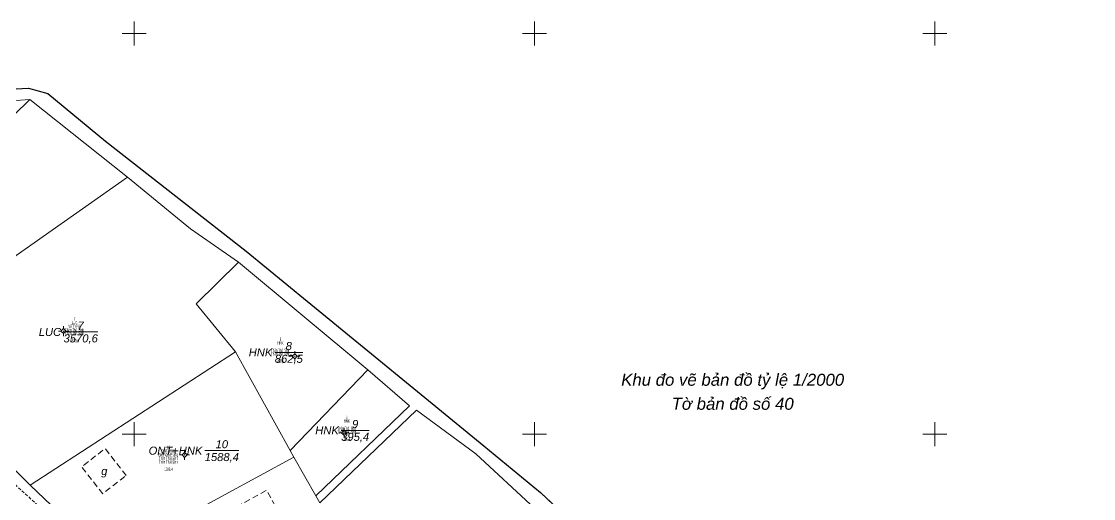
# Model space of a CAD drawing. Header units: metres. Extents: x 595890 to 596620, y 2284254 to 2285145.
# Drawn here: x 596071.9 to 596339.7, y 2284683.9 to 2284803 of the extents above; entities that cross this region are included whole.
import ezdxf
from ezdxf.enums import TextEntityAlignment as Align

# ---------------------------------------------------------------- set-up
doc = ezdxf.new("R2010")
doc.units = ezdxf.units.M
doc.header["$MEASUREMENT"] = 0
doc.linetypes.add('LongDuong25', pattern=[2.3, 1.5, -0.8])
doc.linetypes.add('{Tuong nha}', pattern=[2.3, 1.5, -0.8])
for name, color, linetype, lineweight in [('Level 10', 7, 'Continuous', 0), ('Level 11', 7, 'Continuous', 0), ('Level 13', 7, 'Continuous', 0), ('Level 14', 7, 'Continuous', 0), ('Level 15', 7, 'Continuous', 0), ('Level 2', 7, 'Continuous', 0), ('Level 22', 7, 'Continuous', 0), ('Level 23', 7, 'Continuous', 0), ('Level 4', 7, 'Continuous', 0), ('Level 48', 7, 'Continuous', 0), ('Level 53', 7, 'Continuous', 0), ('Level 62', 7, 'Continuous', 0), ('Level 63', 7, 'Continuous', 0)]:
    doc.layers.add(name, color=color, linetype=linetype, lineweight=lineweight)
doc.styles.add('Style-Arial', font='arial.ttf')
doc.styles.add('Style-Arial IF', font='ariali.ttf')

# ---------------------------------------------------------------- blocks, each defined once
blk = doc.blocks.new('1c')
at = {"layer": 'Level 48', "color": 7, "linetype": 'Continuous', "lineweight": 0, "insert": (0, 2.500002), "char_height": 2.999999, "attachment_point": 5, "line_spacing_factor": 1.200001, "style": 'Style-Arial IF'}
blk.add_mtext('Khu đo vẽ bản đồ tỷ lệ 1/2000\\PTờ bản đồ số 40', dxfattribs=at)
blk = doc.blocks.new('N_THUA_6')
at = {"layer": 'Level 13', "color": 7, "linetype": 'Continuous', "lineweight": 0}
blk.add_line((-2.753281, 0), (5.822719, 0), dxfattribs=at)
at = {"layer": 'Level 13', "color": 7, "linetype": 'Continuous', "lineweight": 0, "style": 'Style-Arial IF'}
blk.add_text('7', height=2, dxfattribs=at).set_placement((1.534719, 1.6), align=Align.MIDDLE_CENTER)
at = {"layer": 'Level 2', "color": 7, "linetype": 'Continuous', "lineweight": 0, "style": 'Style-Arial IF'}
blk.add_text('LUC', height=2, dxfattribs=at).set_placement((-3.353281, 0), align=Align.MIDDLE_RIGHT)
at = {"layer": 'Level 4', "color": 7, "linetype": 'Continuous', "lineweight": 0, "style": 'Style-Arial IF'}
blk.add_text('3570,6', height=2, dxfattribs=at).set_placement((1.534719, -1.6), align=Align.MIDDLE_CENTER)
blk = doc.blocks.new('N_THUA_7')
at = {"layer": 'Level 13', "color": 7, "linetype": 'Continuous', "lineweight": 0}
blk.add_line((-1.446949, 0), (5.589051, 0), dxfattribs=at)
at = {"layer": 'Level 13', "color": 7, "linetype": 'Continuous', "lineweight": 0, "style": 'Style-Arial IF'}
blk.add_text('8', height=2, dxfattribs=at).set_placement((2.071051, 1.6), align=Align.MIDDLE_CENTER)
at = {"layer": 'Level 2', "color": 7, "linetype": 'Continuous', "lineweight": 0, "style": 'Style-Arial IF'}
blk.add_text('HNK', height=2, dxfattribs=at).set_placement((-2.046949, 0), align=Align.MIDDLE_RIGHT)
at = {"layer": 'Level 4', "color": 7, "linetype": 'Continuous', "lineweight": 0, "style": 'Style-Arial IF'}
blk.add_text('862,5', height=2, dxfattribs=at).set_placement((2.071051, -1.6), align=Align.MIDDLE_CENTER)
blk = doc.blocks.new('N_THUA_8')
at = {"layer": 'Level 13', "color": 7, "linetype": 'Continuous', "lineweight": 0}
blk.add_line((-1.396154, 0), (5.560846, 0), dxfattribs=at)
at = {"layer": 'Level 13', "color": 7, "linetype": 'Continuous', "lineweight": 0, "style": 'Style-Arial IF'}
blk.add_text('9', height=2, dxfattribs=at).set_placement((2.082346, 1.6), align=Align.MIDDLE_CENTER)
at = {"layer": 'Level 2', "color": 7, "linetype": 'Continuous', "lineweight": 0, "style": 'Style-Arial IF'}
blk.add_text('HNK', height=2, dxfattribs=at).set_placement((-1.996154, 0), align=Align.MIDDLE_RIGHT)
at = {"layer": 'Level 4', "color": 7, "linetype": 'Continuous', "lineweight": 0, "style": 'Style-Arial IF'}
blk.add_text('395,4', height=2, dxfattribs=at).set_placement((2.082346, -1.6), align=Align.MIDDLE_CENTER)
blk = doc.blocks.new('N_THUA_9')
at = {"layer": 'Level 13', "color": 7, "linetype": 'Continuous', "lineweight": 0}
blk.add_line((1.575778, 0), (10.085778, 0), dxfattribs=at)
at = {"layer": 'Level 13', "color": 7, "linetype": 'Continuous', "lineweight": 0, "style": 'Style-Arial IF'}
blk.add_text('10', height=2, dxfattribs=at).set_placement((5.830778, 1.6), align=Align.MIDDLE_CENTER)
at = {"layer": 'Level 2', "color": 7, "linetype": 'Continuous', "lineweight": 0, "style": 'Style-Arial IF'}
blk.add_text('ONT+HNK', height=2, dxfattribs=at).set_placement((0.975778, 0), align=Align.MIDDLE_RIGHT)
at = {"layer": 'Level 4', "color": 7, "linetype": 'Continuous', "lineweight": 0, "style": 'Style-Arial IF'}
blk.add_text('1588,4', height=2, dxfattribs=at).set_placement((5.830778, -1.6), align=Align.MIDDLE_CENTER)
blk = doc.blocks.new('CENTRD')
at = {"layer": 'Level 11', "linetype": 'Continuous', "lineweight": 0}
h = blk.add_hatch(color=7, dxfattribs=at)
edge = h.paths.add_edge_path()
edge.add_arc((0, 0), 1.5, 0, 360)
at = {"layer": 'Level 11', "color": 7, "linetype": 'Continuous', "lineweight": 0}
for p, q in [((-6.25, 0), (-12.5, 0)), ((0, 6.25), (-6.25, 0)), ((-6.25, 0), (0, -6.25)), ((0, 12.5), (0, 6.25)), ((6.25, 0), (0, 6.25)), ((0, -6.25), (6.25, 0)), ((12.5, 0), (6.25, 0)), ((0, -6.25), (0, -12.5))]:
    blk.add_line(p, q, dxfattribs=at)

msp = doc.modelspace()

# ---------------------------------------------------------------- linework, layer by layer
at = {"layer": 'Level 10', "color": 7, "linetype": 'Continuous', "lineweight": 0}
for p, q in [((596023.036, 2284734.052), (596073.964, 2284783.493)), ((596037.308, 2284721.31), (596098.338, 2284764.126)), ((596074.019, 2284687.302), (596125.328, 2284720.566)), ((596125.328, 2284720.566), (596138.985, 2284695.95)), ((596138.985, 2284695.95), (596158.417, 2284716.015)), ((596138.985, 2284695.95), (596139.931, 2284694.244)), ((596139.931, 2284694.244), (596145.415, 2284684.625))]:
    msp.add_line(p, q, dxfattribs=at)
at = {"layer": 'Level 10', "color": 7, "linetype": 'Continuous', "lineweight": 0, "flags": 128}
for points in [[(596125.328, 2284720.566), (596115.478, 2284732.54), (596126.085, 2284742.924)], [(596093.351, 2284669.028), (596093.544, 2284669.148), (596114.178, 2284680.313), (596139.931, 2284694.244)]]:
    msp.add_lwpolyline(points, dxfattribs=at)
at = {"layer": 'Level 14', "color": 7, "linetype": '{Tuong nha}', "lineweight": 0, "flags": 128}
for points in [[(596097.994, 2284689.668), (596092.764, 2284696.384), (596086.937, 2284691.846), (596092.167, 2284685.13), (596097.994, 2284689.668)], [(596137.468, 2284678.087), (596133.117, 2284685.992), (596114.086, 2284675.516), (596118.437, 2284667.612), (596137.468, 2284678.087)]]:
    msp.add_lwpolyline(points, dxfattribs=at)
at = {"layer": 'Level 22', "color": 1, "linetype": 'LongDuong25', "lineweight": 0, "ltscale": 0.5, "flags": 128}
msp.add_lwpolyline([(596000, 2284751.986), (596012.563, 2284740.212), (596039.057, 2284716.059), (596061.605, 2284695.275), (596091.246, 2284668.4), (596115.252, 2284646.307), (596119.106, 2284642.76), (596136.894, 2284625.128), (596160.312, 2284602.746), (596188.983, 2284574.278), (596217.001, 2284547.646), (596235.192, 2284531.586), (596264.146, 2284504.789), (596269.205, 2284500)], dxfattribs=at)
at = {"layer": 'Level 23', "color": 30, "linetype": 'Continuous', "lineweight": 0}
for p, q in [((596073.964, 2284783.493), (596098.338, 2284764.126)), ((596126.085, 2284742.924), (596158.417, 2284716.015)), ((596145.415, 2284684.625), (596146.415, 2284682.872))]:
    msp.add_line(p, q, dxfattribs=at)
at = {"layer": 'Level 23', "color": 30, "linetype": 'Continuous', "lineweight": 0, "flags": 128}
for points in [[(596000, 2284797.04), (596008.719, 2284791.826), (596027.5, 2284785.472), (596047.317, 2284784.829), (596073.668, 2284786.383), (596078.491, 2284785.053), (596092.899, 2284773.101), (596127.992, 2284745.692), (596143.28, 2284733.165), (596171.68, 2284709.892), (596187.345, 2284697.055), (596201.538, 2284685.425), (596228.495, 2284660.127), (596251.364, 2284640.564), (596288.425, 2284612.467), (596310.063, 2284595.53), (596327.095, 2284581.541), (596330.737, 2284579.558), (596350.543, 2284562.722), (596377.348, 2284540.848), (596402.177, 2284520.586), (596422.422, 2284504.4), (596427.393, 2284500)], [(596041.256, 2284782.188), (596056.581, 2284782.277), (596073.964, 2284783.493)], [(596098.338, 2284764.126), (596114.066, 2284751.284), (596126.085, 2284742.924)], [(596037.308, 2284721.31), (596064.207, 2284697.024), (596074.019, 2284687.302)], [(596158.417, 2284716.015), (596168.775, 2284707.073), (596145.415, 2284684.625)], [(596146.415, 2284682.872), (596170.572, 2284705.951), (596185.342, 2284695.074), (596200.08, 2284681.402)], [(596074.019, 2284687.302), (596086.34, 2284675.519), (596093.351, 2284669.028)]]:
    msp.add_lwpolyline(points, dxfattribs=at)
at = {"layer": 'Level 62', "color": 1, "linetype": 'Continuous', "lineweight": 30}
for p, q in [((596047.317, 2284784.829), (596073.668, 2284786.383)), ((596073.668, 2284786.383), (596078.491, 2284785.053)), ((596078.491, 2284785.053), (596092.899, 2284773.101)), ((596092.899, 2284773.101), (596127.992, 2284745.692)), ((596127.992, 2284745.692), (596143.28, 2284733.165)), ((596143.28, 2284733.165), (596171.68, 2284709.892)), ((596171.68, 2284709.892), (596187.345, 2284697.055)), ((596187.345, 2284697.055), (596201.538, 2284685.425)), ((596201.538, 2284685.425), (596228.495, 2284660.127))]:
    msp.add_line(p, q, dxfattribs=at)
at = {"layer": 'Level 63', "color": 7, "linetype": 'Continuous', "lineweight": 0}
for p, q in [((596100, 2284797), (596100, 2284803)), ((596200, 2284797), (596200, 2284803)), ((596300, 2284797), (596300, 2284803)), ((596097, 2284800), (596103, 2284800)), ((596197, 2284800), (596203, 2284800)), ((596297, 2284800), (596303, 2284800)), ((596100, 2284697), (596100, 2284703)), ((596200, 2284697), (596200, 2284703)), ((596300, 2284697), (596300, 2284703)), ((596097, 2284700), (596103, 2284700)), ((596197, 2284700), (596203, 2284700)), ((596297, 2284700), (596303, 2284700))]:
    msp.add_line(p, q, dxfattribs=at)

# ---------------------------------------------------------------- block references
at = {"layer": 'Level 11', "color": 7, "linetype": 'Continuous', "lineweight": 0, "xscale": 0.1, "yscale": 0.1, "zscale": 0.1}
for p in [(596082.34, 2284725.71), (596140.13, 2284719.44), (596152.48, 2284700.32), (596112.6, 2284694.8)]:
    msp.add_blockref('CENTRD', p, dxfattribs=at)
at = {"layer": 'Level 2', "color": 7, "linetype": 'Continuous', "lineweight": 0}
for name, p in [('N_THUA_6', (596085.137914, 2284725.499523)), ('N_THUA_7', (596136.582947, 2284720.404211)), ('N_THUA_8', (596153.146707, 2284700.930643)), ('N_THUA_9', (596116.086824, 2284695.880499))]:
    msp.add_blockref(name, p, dxfattribs=at)
at = {"layer": 'Level 48', "color": 7, "linetype": 'Continuous', "lineweight": 0}
msp.add_blockref('1c', (596249.520235, 2284708.051958), dxfattribs=at)

# ---------------------------------------------------------------- texts
at = {"layer": 'Level 15', "color": 7, "linetype": 'Continuous', "lineweight": 0, "insert": (596092.564418, 2284690.482754), "char_height": 2, "attachment_point": 5, "line_spacing_factor": 0.6, "style": 'Style-Arial IF'}
msp.add_mtext('g', dxfattribs=at)
at = {"layer": 'Level 53', "color": 6, "linetype": 'Continuous', "lineweight": 0, "char_height": 0.8, "attachment_point": 5, "style": 'Style-Arial'}
for s, insert, line_spacing_factor in [('\\H1x;\\W0.5;7\\PLUC\\PVũ Thị Vẻ\\PThôn Thái Sinh\\PThôn Thái Sinh \\P \\P3570,6\\P ', (596085.137914, 2284725.499523), 0.681468), ('\\H1x;\\W0.5;8\\PHNK\\P \\PThôn Thái Sinh\\PThôn Thái Sinh \\P \\P862,5\\P ', (596136.582947, 2284720.404211), 0.682578), ('\\H1x;\\W0.5;9\\PHNK\\P \\PThôn Thái Sinh\\PThôn Thái Sinh \\P \\P395,4\\P ', (596153.146707, 2284700.930643), 0.682578), ('\\H1x;\\W0.5;10\\PONT+HNK\\PĐào Văn Phẳng\\PThôn Thái Sinh\\PThôn Thái Sinh \\P \\P1588,4\\P ', (596108.578392, 2284693.451199), 0.682578)]:
    msp.add_mtext(s, dxfattribs=dict(at, insert=insert, line_spacing_factor=line_spacing_factor))

doc.saveas('drawing.dxf')
